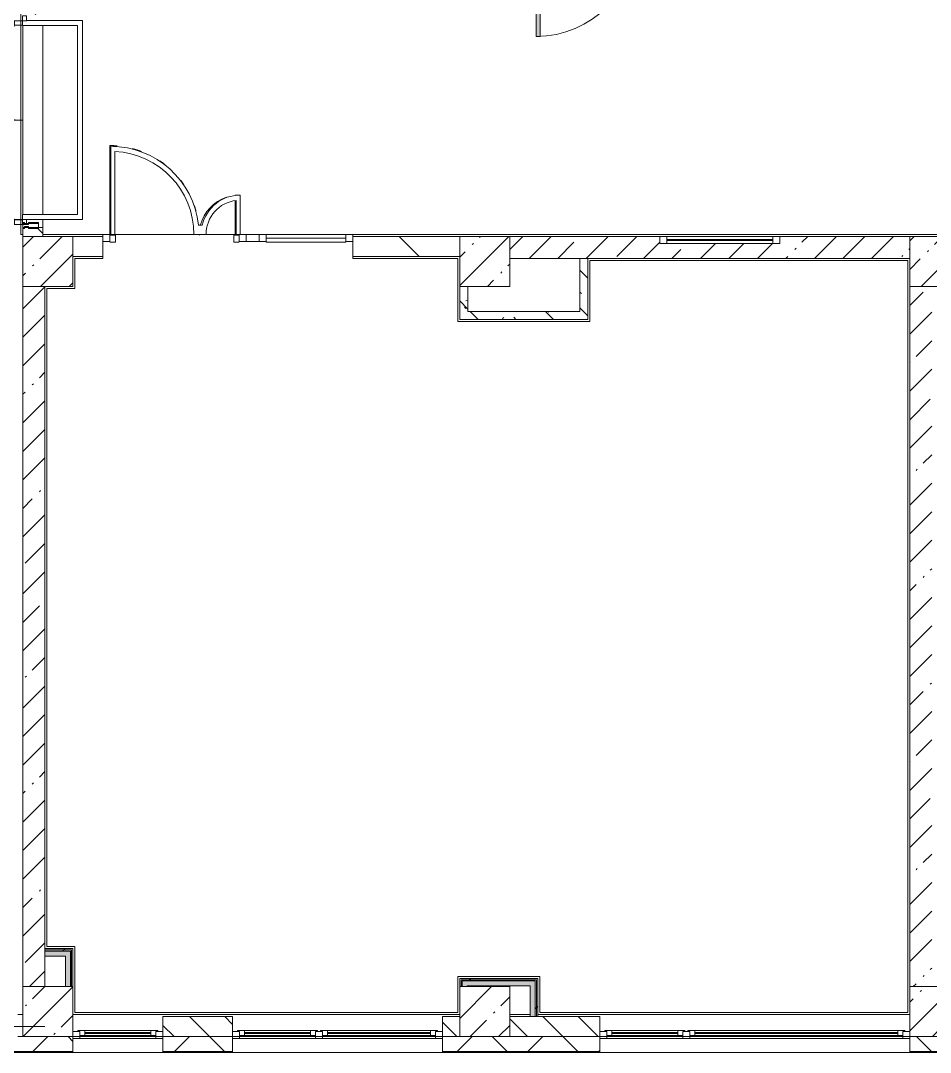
# Model space of a CAD drawing. Header units: millimetres. Extents: x 81676 to 276943, y -8553 to 29000.
# Drawn here: x 186480 to 195580, y -258 to 10057 of the extents above; entities that cross this region are included whole.
import ezdxf

# ---------------------------------------------------------------- set-up
doc = ezdxf.new("R2010")
doc.units = ezdxf.units.MM
for name, color, linetype, lineweight, true_color in [('A-DETL-GENF-4', 7, 'Continuous', 5, 0xaaaaaa), ('A-DOOR-3', 7, 'Continuous', 5, 0xe2e2e2), ('A-DOOR-4', 7, 'Continuous', 5, 0xaaaaaa), ('A-DOOR-FRAM-2', 7, 'Continuous', 5, 0xe2e2e2), ('A-DOOR-FRAM-3', 7, 'Continuous', 5, 0xaaaaaa), ('A-FLOR-3', 7, 'Continuous', 5, 0xaaaaaa), ('I-WALL-1', 7, 'Continuous', 5, 0xe7e7e7), ('I-WALL-2', 7, 'Continuous', 9, 0xe7e7e7), ('I-WALL-5', 7, 'Continuous', 5, 0x787878)]:
    doc.layers.add(name, color=color, linetype=linetype, lineweight=lineweight, true_color=true_color)
for name, color, linetype, lineweight in [('A-GLAZ-2', 7, 'Continuous', 5), ('A-GLAZ-CURT-1', 7, 'Continuous', 5), ('A-GLAZ-CWMG-2', 7, 'Continuous', 5), ('A-WALL', 7, 'Continuous', 9), ('A-WALL-6', 7, 'Continuous', 5), ('I-WALL-3', 7, 'Continuous', 5), ('S-COLS-1', 7, 'Continuous', 5), ('Оси', 7, 'Continuous', 9)]:
    doc.layers.add(name, color=color, linetype=linetype, lineweight=lineweight)
pattern_1 = [(45, (147962.96, 0), (-285.123, 285.123), []), (45, (148248.1, 0), (-285.123, 285.123), [504.031, -100.806, 16.764, -84.042])]
pattern_2 = [(135, (147962.96, 0), (-377.171, -377.171), [533.4, -88.9, 17.78, -88.9]), (135, (147962.96, 376.94), (-377.171, -377.171), []), (50, (147962.96, 0), (637.6445, -55.7866), [66.675, -733.425]), (355, (147962.96, 0), (-123.349, 668.699), [53.34, -586.74]), (100.451, (148016.1, -4.65), (514.299, 612.908), [56.665, -623.315]), (46.184, (147963, 177.8), (948.776, -147.15), [100.012, -1100.137]), (96.636, (148042, 165.5), (830.91, 865.997), [84.998, -934.973]), (351.184, (147963, 177.8), (830.918, 865.988), [80.01, -880.11]), (21, (148051.86, 133.35), (530.6506, -357.928), [66.675, -733.425]), (326, (148051.86, 133.35), (216.308, 644.6585), [53.34, -586.74]), (71.451, (148096.1, 103.5), (746.9596, 286.724), [56.665, -623.315]), (37.5, (147962.96, 0), (10.8105, 295.9426), [16.764, -562.864, 16.764, -578.866, -588.962]), (37.5, (147962.96, 0), (10.8105, 295.9426), [-1175.258, 16.764, -572.198]), (7.5, (147962.96, 0), (233.8692, 350.6318), [16.764, -322.834, 16.764, -549.529, -224.472]), (7.5, (147962.96, 0), (233.8692, 350.6318), [-905.891, 16.764, -207.708]), (327.5, (147764.71, 0), (474.5678, -20.0513), [16.764, -205.486, 16.764, -676.656, -920.115]), (327.5, (147764.71, 0), (474.5678, -20.0513), [-915.67, 16.764, -903.351]), (317.5, (147675.8, 0), (518.452, 88.9934), [16.764, -272.161, 16.764, -443.738, -653.415]), (317.5, (147675.8, 0), (518.452, 88.9934), [-749.427, 16.764, -636.651])]
pattern_3 = [(135, (147962.96, 0), (-353.5534, -353.5534), [])]
pattern_4 = [(45, (147962.96, 0), (-530.33, 530.33), []), (135, (147962.96, 0), (-530.33, -530.33), [])]

# ---------------------------------------------------------------- blocks, each defined once
blk = doc.blocks.new('BSC_Колонна _Прямоугольная - 500х500-23286270-1_6_3_птичка')
at = {"layer": 'S-COLS-1'}
h = blk.add_hatch(dxfattribs=at)
h.set_pattern_fill('FP_36', color=256, style=0, pattern_type=2)
h.set_pattern_definition([(45, (-38790, -7650), (-285.123, 285.123), []), (45, (-38504.88, -7650), (-285.123, 285.123), [504.031, -100.806, 16.764, -84.042])])
h.paths.add_polyline_path([(-250, -250), (250, -250), (250, 250), (-250, 250), (-250, -105)])
for p, q in [((250, 250), (-250, 250)), ((-250, 250), (-250, -250)), ((250, -250), (250, 250)), ((-250, -250), (250, -250))]:
    blk.add_line(p, q, dxfattribs=at)
blk = doc.blocks.new('BSC_Колонна _Прямоугольная - 500х500-V14-1_6_3_птичка')
at = {"layer": 'S-COLS-1'}
h = blk.add_hatch(dxfattribs=at)
h.set_pattern_fill('FP_37', color=256, style=0, pattern_type=2)
h.set_pattern_definition([(45, (-43160, -7650), (-285.123, 285.123), []), (45, (-42874.88, -7650), (-285.123, 285.123), [504.031, -100.806, 16.764, -84.042])])
h.paths.add_polyline_path([(250, -250), (250, 250), (-250, 250), (-250, -250)])
for p, q in [((250, 250), (-250, 250)), ((-250, 250), (-250, -250)), ((250, -250), (250, 250)), ((-250, -250), (250, -250))]:
    blk.add_line(p, q, dxfattribs=at)
blk = doc.blocks.new('BSC_Колонна _Прямоугольная - 500х500-V15-1_6_3_птичка')
at = {"layer": 'S-COLS-1'}
h = blk.add_hatch(dxfattribs=at)
h.set_pattern_fill('FP_38', color=256, style=0, pattern_type=2)
h.set_pattern_definition([(45, (-47660, -7650), (-285.123, 285.123), []), (45, (-47374.88, -7650), (-285.123, 285.123), [504.031, -100.806, 16.764, -84.042])])
h.paths.add_polyline_path([(-250, -250), (250, -250), (250, 250), (-250, 250), (-250, -105)])
for p, q in [((250, 250), (-250, 250)), ((-250, 250), (-250, -250)), ((250, -250), (250, 250)), ((-250, -250), (250, -250))]:
    blk.add_line(p, q, dxfattribs=at)
blk = doc.blocks.new('BSC_Колонна _Прямоугольная - 500х500-V20-1_6_3_птичка')
at = {"layer": 'S-COLS-1'}
h = blk.add_hatch(dxfattribs=at)
h.set_pattern_fill('FP_43', color=256, style=0, pattern_type=2)
h.set_pattern_definition([(45, (-38790, -150), (-285.123, 285.123), []), (45, (-38504.88, -150), (-285.123, 285.123), [504.031, -100.806, 16.764, -84.042])])
h.paths.add_polyline_path([(124, -250), (250, -250), (250, 250), (-250, 250), (-250, -250), (-30, -250)])
for p, q in [((250, 250), (-250, 250)), ((-250, 250), (-250, -250)), ((250, -250), (250, 250)), ((-250, -250), (250, -250))]:
    blk.add_line(p, q, dxfattribs=at)
blk = doc.blocks.new('BSC_Колонна _Прямоугольная - 500х500-V21-1_6_3_птичка')
at = {"layer": 'S-COLS-1'}
h = blk.add_hatch(dxfattribs=at)
h.set_pattern_fill('FP_44', color=256, style=0, pattern_type=2)
h.set_pattern_definition([(45, (-43160, -150), (-285.123, 285.123), []), (45, (-42874.88, -150), (-285.123, 285.123), [504.031, -100.806, 16.764, -84.042])])
h.paths.add_polyline_path([(250, -250), (250, 250), (-250, 250), (-250, -250)])
for p, q in [((250, 250), (-250, 250)), ((-250, 250), (-250, -250)), ((250, -250), (250, 250)), ((-250, -250), (250, -250))]:
    blk.add_line(p, q, dxfattribs=at)
blk = doc.blocks.new('BSC_Колонна _Прямоугольная - 500х500-V22-1_6_3_птичка')
at = {"layer": 'S-COLS-1'}
h = blk.add_hatch(dxfattribs=at)
h.set_pattern_fill('FP_45', color=256, style=0, pattern_type=2)
h.set_pattern_definition([(45, (-47660, -150), (-285.123, 285.123), []), (45, (-47374.88, -150), (-285.123, 285.123), [504.031, -100.806, 16.764, -84.042])])
h.paths.add_polyline_path([(250, -250), (250, 250), (-250, 250), (-250, -250)])
for p, q in [((250, 250), (-250, 250)), ((-250, 250), (-250, -250)), ((250, -250), (250, 250)), ((-250, -250), (250, -250))]:
    blk.add_line(p, q, dxfattribs=at)
blk = doc.blocks.new('120_Окно_СКБ_1Ст - 120_Окно_СКБ_1Ст 900х2500_h_-20664874-1_6_3_птичка')
at = {"layer": 'A-GLAZ-2'}
for p, q in [((-450, -127), (-450, -57)), ((-450, -57), (-380, -57)), ((450, -57), (-450, -57)), ((-380, -57), (-380, -127)), ((380, -87), (-380, -87)), ((-380, -87), (-380, -127)), ((-330, -137), (-330, -87)), ((330, -137), (330, -87)), ((380, -127), (380, -57)), ((380, -57), (450, -57)), ((380, -127), (380, -87)), ((450, -57), (450, -127)), ((-380, -127), (-450, -127)), ((-450, -127), (-400, -127)), ((-380, -127), (-400, -127)), ((-400, -127), (-400, -137)), ((-400, -137), (400, -137)), ((400, -137), (-400, -137)), ((-330, -107), (330, -107)), ((330, -117), (-330, -117)), ((450, -127), (380, -127)), ((400, -127), (380, -127)), ((400, -127), (450, -127)), ((400, -137), (400, -127))]:
    blk.add_line(p, q, dxfattribs=at)
blk = doc.blocks.new('120_Окно_СКБ_2Ст - 120_Окно_СКБ_2Ст 3100х2500 _мал_створка слева_-V55-1_6_3_птичка')
at = {"layer": 'A-GLAZ-2'}
for p, q in [((-1550, -127), (-1550, -57)), ((-1550, -57), (-1480, -57)), ((1550, -57), (-1550, -57)), ((-1480, -57), (-1480, -127)), ((650, -87), (-1480, -87)), ((-1480, -87), (-1480, -127)), ((-1430, -137), (-1430, -87)), ((600, -137), (600, -87)), ((650, -127), (650, -57)), ((650, -57), (720, -57)), ((650, -127), (650, -87)), ((720, -57), (720, -127)), ((1480, -87), (720, -87)), ((720, -87), (720, -127)), ((770, -137), (770, -87)), ((1430, -137), (1430, -87)), ((1480, -127), (1480, -57)), ((1480, -57), (1550, -57)), ((1480, -127), (1480, -87)), ((1550, -57), (1550, -127)), ((-1480, -127), (-1550, -127)), ((-1550, -127), (-1500, -127)), ((-1480, -127), (-1500, -127)), ((-1500, -127), (-1500, -137)), ((-1500, -137), (670, -137)), ((670, -137), (-1500, -137)), ((-1430, -107), (600, -107)), ((600, -117), (-1430, -117)), ((720, -127), (650, -127)), ((670, -127), (650, -127)), ((670, -127), (700, -127)), ((670, -137), (670, -127)), ((720, -127), (700, -127)), ((700, -127), (700, -137)), ((700, -137), (1500, -137)), ((1500, -137), (700, -137)), ((770, -107), (1430, -107)), ((1430, -117), (770, -117)), ((1550, -127), (1480, -127)), ((1500, -127), (1480, -127)), ((1500, -127), (1550, -127)), ((1500, -137), (1500, -127))]:
    blk.add_line(p, q, dxfattribs=at)
blk = doc.blocks.new('120_Окно_СКБ_2Ст - 120_Окно_СКБ_2Ст 2100х2500 _мал створка справа_-V37-1_6_3_птичка')
at = {"layer": 'A-GLAZ-2'}
for p, q in [((-1050, -127), (-1050, -57)), ((-1050, -57), (-980, -57)), ((1050, -57), (-1050, -57)), ((-980, -57), (-980, -127)), ((150, -87), (-980, -87)), ((-980, -87), (-980, -127)), ((-930, -137), (-930, -87)), ((100, -137), (100, -87)), ((150, -127), (150, -57)), ((150, -57), (220, -57)), ((150, -127), (150, -87)), ((220, -57), (220, -127)), ((980, -87), (220, -87)), ((220, -87), (220, -127)), ((270, -137), (270, -87)), ((930, -137), (930, -87)), ((980, -127), (980, -57)), ((980, -57), (1050, -57)), ((980, -127), (980, -87)), ((1050, -57), (1050, -127)), ((-980, -127), (-1050, -127)), ((-1050, -127), (-1000, -127)), ((-980, -127), (-1000, -127)), ((-1000, -127), (-1000, -137)), ((-1000, -137), (170, -137)), ((170, -137), (-1000, -137)), ((-930, -107), (100, -107)), ((100, -117), (-930, -117)), ((220, -127), (150, -127)), ((170, -127), (150, -127)), ((170, -127), (200, -127)), ((170, -137), (170, -127)), ((220, -127), (200, -127)), ((200, -127), (200, -137)), ((200, -137), (1000, -137)), ((1000, -137), (200, -137)), ((270, -107), (930, -107)), ((930, -117), (270, -117)), ((1050, -127), (980, -127)), ((1000, -127), (980, -127)), ((1000, -127), (1050, -127)), ((1000, -137), (1000, -127))]:
    blk.add_line(p, q, dxfattribs=at)
blk = doc.blocks.new('110_Дверь_СКБ_1Ст_Внутренняя1 - Д-11 1100x2100h_кладовые _все__ коридор _между помещениями блока столовой__ моечные _все_-32089417-1_6_3_птичка')
at = {"layer": 'A-DOOR-3'}
h = blk.add_hatch(color=256, dxfattribs=at)
h.paths.add_polyline_path([(522.5, 110), (512.5, 110), (512.5, 70), (502.5, 70), (502.5, 30), (537.5, 30), (537.5, 110)])
h.paths.add_polyline_path([(-497.5, 110), (-512.5, 110), (-512.5, 30), (-477.5, 30), (-477.5, 70), (-487.5, 70), (-487.5, 110)])
at = {"layer": 'A-DOOR-4'}
h = blk.add_hatch(dxfattribs=at)
h.set_pattern_fill('FP_101', color=256, style=0, pattern_type=2)
h.set_pattern_definition([(135, (1751.41, 174.685), (-14.14214, -14.14214), []), (225, (1751.41, 174.685), (14.14214, -14.14214), [])])
h.paths.add_polyline_path([(537.5, 110), (537.5, -110), (562.5, -110), (562.5, 110)])
at = {"layer": 'A-DOOR-FRAM-2'}
for points in [[(512.5, 1110), (472.5, 1110), (472.5, 110), (512.5, 110), (512.5, 1030.8)], [(-537.5, 118), (-567.5, 118), (-562.5, 110), (-497.5, 115.3), (-497.5, 118), (-517.5, 118)], [(562.5, 118), (522.5, 118), (522.5, 110), (592.5, 110), (587.5, 118)], [(-512.5, 30), (-512.5, -110), (-497.5, -110), (-497.5, 30)], [(522.5, 30), (522.5, -110), (537.5, -110), (537.5, 30)], [(-567.5, -110), (-562.5, -118), (-497.5, -118), (-497.5, -110), (-562.5, -110)], [(537.5, -110), (522.5, -115.3), (522.5, -118), (592.5, -118), (587.5, -110), (562.5, -110)]]:
    blk.add_hatch(color=256, dxfattribs=at).paths.add_polyline_path(points)
at = {"layer": 'A-DOOR-FRAM-3'}
h = blk.add_hatch(dxfattribs=at)
h.set_pattern_fill('FP_102', color=256, style=0, pattern_type=2)
h.set_pattern_definition([(45, (-371.384, 174.685), (-14.1421, 14.1421), []), (135, (-371.384, 174.685), (-14.1421, -14.1421), [])])
h.paths.add_polyline_path([(-512.5, 110), (-537.5, 110), (-537.5, -110), (-512.5, -110), (-512.5, 16)])
at = {"layer": 'A-DOOR-4'}
for p, q in [((512.5, 1110), (472.5, 1110)), ((472.5, 1110), (472.5, 110)), ((512.5, 110), (512.5, 1110)), ((472.5, 110), (512.5, 110))]:
    blk.add_line(p, q, dxfattribs=at)
blk.add_arc((512.5, 110), 1000, 90, 180, dxfattribs=at)
at = {"layer": 'A-DOOR-FRAM-3'}
for p, q in [((-497.5, 118), (-567.5, 118)), ((-567.5, 118), (-567.5, 110)), ((-567.5, 110), (-497.5, 110)), ((-512.5, 110), (-537.5, 110)), ((-537.5, 110), (-537.5, -110)), ((-487.5, 110), (-512.5, 110)), ((-512.5, 110), (-512.5, 30)), ((-512.5, -110), (-512.5, 110)), ((-497.5, 110), (-512.5, 110)), ((-512.5, 110), (-512.5, 109)), ((-512.5, 109), (-497.5, 109)), ((-497.5, 110), (-497.5, 118)), ((-497.5, 109), (-497.5, 110)), ((-487.5, 70), (-487.5, 110)), ((512.5, 110), (512.5, 70)), ((537.5, 110), (512.5, 110)), ((592.5, 118), (522.5, 118)), ((522.5, 118), (522.5, 110)), ((537.5, 110), (522.5, 110)), ((522.5, 110), (522.5, 109)), ((522.5, 110), (592.5, 110)), ((522.5, 109), (537.5, 109)), ((537.5, 30), (537.5, 110)), ((562.5, 110), (537.5, 110)), ((537.5, 110), (537.5, -110)), ((537.5, 109), (537.5, 110)), ((562.5, -110), (562.5, 110)), ((592.5, 110), (592.5, 118)), ((-512.5, 30), (-477.5, 30)), ((-497.5, 30), (-512.5, 30)), ((-512.5, 30), (-512.5, -110)), ((-497.5, -110), (-497.5, 30)), ((-477.5, 70), (-487.5, 70)), ((-477.5, 30), (-477.5, 70)), ((512.5, 70), (502.5, 70)), ((502.5, 70), (502.5, 30)), ((502.5, 30), (537.5, 30)), ((537.5, 30), (522.5, 30)), ((522.5, 30), (522.5, -110)), ((537.5, -110), (537.5, 30)), ((-497.5, -110), (-567.5, -110)), ((-567.5, -110), (-567.5, -118)), ((-567.5, -118), (-497.5, -118)), ((-537.5, -110), (-512.5, -110)), ((-512.5, -110), (-497.5, -110)), ((-497.5, -118), (-497.5, -110)), ((522.5, -110), (537.5, -110)), ((592.5, -110), (522.5, -110)), ((522.5, -110), (522.5, -118)), ((522.5, -118), (592.5, -118)), ((537.5, -110), (562.5, -110)), ((592.5, -118), (592.5, -110))]:
    blk.add_line(p, q, dxfattribs=at)
blk = doc.blocks.new('Прямоугольный импост - Импост структурный с накладкой - 160мм Темный-31239214-1_6_3_птичка')
at = {"layer": 'A-GLAZ-CWMG-2'}
for p, q in [((-50, 0), (-50, 17)), ((-50, 17), (0, 17)), ((-40, 0), (-50, 0)), ((-40, -40), (-40, 0)), ((0, 0), (-10, 0)), ((-10, 0), (-10, -40)), ((0, 17), (0, 0)), ((-50, -140), (-50, -40)), ((-50, -40), (-40, -40)), ((-10, -40), (0, -40)), ((0, -40), (0, -140)), ((0, -140), (-50, -140))]:
    blk.add_line(p, q, dxfattribs=at)
blk = doc.blocks.new('Дверь_Витражная_остекление_ - ДВН_ДАО_Главный вход_1800 в свету 5-32258809-1_6_3_птичка')
at = {"layer": 'A-DETL-GENF-4'}
for p, q in [((-993, -1013), (-993, -21)), ((-993, -21), (-993, -1013)), ((-993, -100), (-948, -100)), ((-983, -933), (-983, -100)), ((-948, -1013), (-948, -21)), ((-948, -1013), (-948, -21)), ((-939, -933), (-939, -100)), ((989, -933), (989, -100)), ((998, -1013), (998, -20)), ((998, -20), (998, -1013)), ((1043, -100), (998, -100)), ((1033, -933), (1033, -100)), ((1043, -1013), (1043, -20)), ((1043, -1013), (1043, -20)), ((-993, -933), (-948, -933)), ((-993, -1013), (-948, -1013)), ((-993, -1013), (-948, -1013)), ((1043, -933), (998, -933)), ((1043, -1013), (998, -1013)), ((998, -1013), (1043, -1013))]:
    blk.add_line(p, q, dxfattribs=at)
at = {"layer": 'A-DOOR-4'}
for p, q in [((-1043, 20), (-993, 20)), ((-1043, -20), (-1043, 20)), ((-993, 20), (-993, -20)), ((993, 20), (1043, 20)), ((993, -20), (993, 20)), ((1043, 20), (1043, -20)), ((-993, -20), (-1043, -20)), ((-993, -1013), (-993, -21)), ((1043, -20), (993, -20)), ((993, -1013), (993, -21))]:
    blk.add_line(p, q, dxfattribs=at)
for centre, start, end in [((-993, -20), 270, 0), ((993, -20), 180, 270)]:
    blk.add_arc(centre, 993, start, end, dxfattribs=at)
blk = doc.blocks.new('Прямоугольный импост - Импост структурный с накладкой - 160мм Темный-V93-1_6_3_птичка')
at = {"layer": 'A-GLAZ-CWMG-2'}
for p, q in [((-25, 0), (-25, 17)), ((-25, 17), (25, 17)), ((-15, 0), (-25, 0)), ((-15, -40), (-15, 0)), ((25, 0), (15, 0)), ((15, 0), (15, -40)), ((25, 17), (25, 0)), ((-25, -140), (-25, -40)), ((-25, -40), (-15, -40)), ((15, -40), (25, -40)), ((25, -40), (25, -140)), ((25, -140), (-25, -140))]:
    blk.add_line(p, q, dxfattribs=at)
blk = doc.blocks.new('Прямоугольный импост - 50 x 70 мм-31700031-1_6_3_птичка')
at = {"layer": 'A-GLAZ-CWMG-2'}
for p, q in [((-70, 35), (0, 35)), ((-70, -35), (-70, 35)), ((0, 35), (0, -35)), ((0, -35), (-70, -35))]:
    blk.add_line(p, q, dxfattribs=at)
blk = doc.blocks.new('Дверь_Витражная_остекление_ - ДВН_ДАО_Главный вход_1200 в свету-V166-1_6_3_птичка')
at = {"layer": 'A-DETL-GENF-4'}
for p, q in [((-607, 925), (-647, 925)), ((-647, 925), (-647, 35)), ((-607, 915), (-607, 925)), ((647, 430), (607, 430)), ((607, 376), (607, 30)), ((-647, 30), (-607, 30)), ((-592, 30), (-647, 30)), ((-607, 30), (-607, 37)), ((-592, -40), (-592, 30)), ((592, -40), (592, 30)), ((592, 30), (647, 30)), ((607, 30), (647, 30)), ((-647, -40), (-592, -40)), ((647, -40), (592, -40))]:
    blk.add_line(p, q, dxfattribs=at)
at = {"layer": 'A-DOOR-4'}
blk.add_line((-647, 925), (-647, 35), dxfattribs=at)
for centre, radius, start, end in [((-647, 30), 895, 85.2542, 90), ((-647, 30), 895, 69.312, 75.32), ((-647, 30), 895, 52.105, 56.1089), ((-647, 30), 895, 34.1403, 37.5286), ((647, 30), 400, 90, 91.0627), ((-647, 30), 895, 15.7125, 19.6061), ((647, 30), 400, 108.6077, 165.3261), ((-647, 30), 895, 360, 0.4556), ((647, 30), 400, 178.9711, 180)]:
    blk.add_arc(centre, radius, start, end, dxfattribs=at)
blk = doc.blocks.new('Системная панель - Стемалит - 40мм-31720939-1_6_3_птичка')
at = {"layer": 'A-GLAZ-CURT-1'}
for p, q in [((65, 35), (-65, 35)), ((-65, 35), (-65, -35)), ((65, -35), (65, 35)), ((-65, -35), (65, -35))]:
    blk.add_line(p, q, dxfattribs=at)
blk = doc.blocks.new('Прямоугольный импост - 50 x 70 мм-31687886-1_6_3_птичка')
at = {"layer": 'A-GLAZ-CWMG-2'}
for p, q in [((-35, 35), (35, 35)), ((-35, -35), (-35, 35)), ((35, 35), (35, -35)), ((35, -35), (-35, -35))]:
    blk.add_line(p, q, dxfattribs=at)
blk = doc.blocks.new('Прямоугольный импост - 50 x 70 мм-V164-1_6_3_птичка')
at = {"layer": 'A-GLAZ-CWMG-2'}
for p, q in [((0, 35), (-70, 35)), ((-70, 35), (-70, -35)), ((0, -35), (0, 35)), ((-70, -35), (0, -35))]:
    blk.add_line(p, q, dxfattribs=at)
blk = doc.blocks.new('Системная панель - Стекло - 40мм-V167-1_6_3_птичка')
at = {"layer": 'A-GLAZ-CURT-1'}
for p, q in [((397.5, 0), (-397.5, 0)), ((-397.5, 0), (-397.5, -40)), ((397.5, -40), (397.5, 0)), ((-397.5, -40), (397.5, -40))]:
    blk.add_line(p, q, dxfattribs=at)
blk = doc.blocks.new('Прямоугольный импост - 50 x 70 мм-31702100-1_6_3_птичка')
at = {"layer": 'A-GLAZ-CWMG-2'}
for p, q in [((-35, 35), (35, 35)), ((-35, -35), (-35, 35)), ((35, 35), (35, -35)), ((35, -35), (-35, -35))]:
    blk.add_line(p, q, dxfattribs=at)
blk = doc.blocks.new('Прямоугольный импост - 50 x 70 мм-31720914-1_6_3_птичка')
at = {"layer": 'A-GLAZ-CWMG-2'}
blk.add_line((24940, 7918), (24145, 7918), dxfattribs=at)
blk = doc.blocks.new('120_Окно_СКБ_1Ст - 120_Окно_СКБ_1Ст 400х1200 EI30-24228621-1_6_3_птичка')
at = {"layer": 'A-GLAZ-2'}
for p, q in [((-600, 40), (-600, 110)), ((-600, 110), (-530, 110)), ((600, 110), (-600, 110)), ((-530, 110), (-530, 40)), ((530, 40), (530, 110)), ((530, 110), (600, 110)), ((600, 110), (600, 40)), ((-530, 40), (-600, 40)), ((-600, 40), (600, 40)), ((530, 80), (-530, 80)), ((530, 70), (-530, 70)), ((600, 40), (530, 40))]:
    blk.add_line(p, q, dxfattribs=at)

msp = doc.modelspace()

# ---------------------------------------------------------------- hatches: boundary and pattern name
at = {"layer": 'A-WALL-6'}
h = msp.add_hatch(dxfattribs=at)
h.set_pattern_fill('FP_65', color=256, style=0, pattern_type=2)
h.set_pattern_definition([(135, (147962.96, 0), (-176.7767, -176.7767), [])])
h.paths.add_polyline_path([(188600.5, -100), (188600.5, 100), (187903, 100), (187903, -100)])
h.paths.add_polyline_path([(192273, -100), (192273, 100), (191373, 100), (191373, -100), (191524.5, -100)])
h.paths.add_polyline_path([(190873, -100), (190873, 100), (190700.5, 100), (190700.5, -100)])
h = msp.add_hatch(dxfattribs=at)
h.set_pattern_fill('FP_54', color=256, style=0, pattern_type=2)
h.set_pattern_definition([(45, (147962.96, 0), (-353.5534, 353.5534), []), (135, (147962.96, 0), (-353.5534, -353.5534), [])])
h.paths.add_polyline_path([(223656.8, -250), (223663, -250), (223663, -100), (221943, -100), (221943, -250), (223655, -250)])
h.paths.add_polyline_path([(215690.9, -250), (218623, -250), (218623, -100), (215023, -100), (215023, -250)])
h.paths.add_polyline_path([(220199, -250), (220243, -250), (220243, -100), (219523, -101.8), (219523, -250), (220043, -250)])
h.paths.add_polyline_path([(209573, -250), (209573, -100), (208873, -100), (208873, -250), (209184.6, -250)])
h.paths.add_polyline_path([(211673, -250), (212223, -250), (212223, -100), (211673, -100), (211673, -121.3)])
h.paths.add_polyline_path([(207973, -250), (207973, -100), (207223, -100), (207223, -250)])
h.paths.add_polyline_path([(205123, -250), (205123, -100), (204373, -100), (204373, -250), (204537.2, -250)])
h.paths.add_polyline_path([(213123, -250), (214123, -250), (214123, -100), (213123, -100), (213123, -118)])
h.paths.add_polyline_path([(199834.5, -250), (201273, -250), (201273, -100), (199834.5, -100), (199834.5, -150.7)])
h.paths.add_polyline_path([(197734.5, -250), (197734.5, -100), (197023, -100), (197023, -250), (197101.4, -250)])
h.paths.add_polyline_path([(196123, -250), (196123, -100), (195373, -100), (195373, -250)])
h.paths.add_polyline_path([(192273, -250), (192273, -100), (190700.5, -100), (190700.5, -250), (191524.5, -250)])
h.paths.add_polyline_path([(188600.5, -250), (188600.5, -100), (187903, -100), (187903, -250)])
h.paths.add_polyline_path([(187003, -250), (187003, -100), (185953, -100), (185953, -250), (186877.1, -250)])
h.paths.add_polyline_path([(185053, -250), (185053, -100), (183933, -100), (183933, -250), (185018.2, -250)])
h.paths.add_polyline_path([(181833, -250), (181833, -100), (180973, -100), (180973, -250)])
h.paths.add_polyline_path([(178173, -250), (178173, -100), (177172.7, -100), (177172.7, -250), (177582.4, -250)])
h.paths.add_polyline_path([(176272.7, -250), (176272.7, -100), (175273, -100), (175273, -250)])
h.paths.add_polyline_path([(169573, -250), (170598, -250), (170598, -100), (169573, -100), (169573, -226)])
h.paths.add_polyline_path([(163573, -250), (163573, -100), (162823, -100), (162823, -250)])
h.paths.add_polyline_path([(174373, -250), (174373, -100), (173398, -100), (173398, -250), (173864.5, -250)])
h.paths.add_polyline_path([(164473, -250), (165223, -250), (165223, -100), (164473, -100), (164473, -238.7)])
h.paths.add_polyline_path([(167323, -250), (168673, -250), (168673, -100), (167323, -100), (167323, -231.6)])
h.paths.add_polyline_path([(148768.6, -250), (151693, -250), (151693, -100), (147703, -100), (147703, -250), (148073, -250)])
h.paths.add_polyline_path([(155623, -250), (156222.7, -250), (156222.7, -100), (154793, -100), (154793, -250), (155275, -250)])
h.paths.add_polyline_path([(159973, -250), (160723, -248), (160723, -100), (159973, -100), (159973, -249.9)])
h.paths.add_polyline_path([(157873, -250), (157873, -100), (157122.7, -100), (157122.7, -250), (157133.9, -250)])
at = {"layer": 'I-WALL-1'}
for points in [[(190898, 406), (191628, 406), (191628, 456), (190898, 456)], [(190948, 400), (190948, 406), (190898, 406), (190898, 400)], [(191628, 100), (191628, 406), (191578, 406), (191578, 100)]]:
    msp.add_hatch(color=256, dxfattribs=at).paths.add_polyline_path(points)
at = {"layer": 'I-WALL-2'}
for points in [[(186774.7, 705), (186978, 705), (186978, 755), (186723, 755), (186723, 705)], [(186928, 400), (186978, 400), (186978, 705), (186928, 705), (186928, 501)]]:
    msp.add_hatch(color=256, dxfattribs=at).paths.add_polyline_path(points)
at = {"layer": 'I-WALL-3'}
h = msp.add_hatch(dxfattribs=at)
h.set_pattern_fill('FP_64', color=256, style=0, pattern_type=2)
h.set_pattern_definition(pattern_3)
h.paths.add_polyline_path([(186703, 7900), (186703, 7990), (186503, 7990), (186503, 7900)])
h.paths.add_polyline_path([(186703, 10120), (186703, 10230), (186503, 10230), (186503, 10120)])
h = msp.add_hatch(dxfattribs=at)
h.set_pattern_fill('FP_64', color=256, style=0, pattern_type=2)
h.set_pattern_definition(pattern_3)
h.paths.add_polyline_path([(187023, 7700), (187303, 7700), (187303, 7900), (187003, 7900), (187003, 7700)])
h.paths.add_polyline_path([(190853, 7700), (190873, 7700), (190873, 7900), (189803, 7900), (189803, 7700)])
h = msp.add_hatch(dxfattribs=at)
h.set_pattern_fill('FP_34', color=256, style=0, pattern_type=2)
h.set_pattern_definition(pattern_1)
h.paths.add_polyline_path([(193383.5, 7680), (195373, 7680), (195373, 7900), (194073, 7900), (194073, 7830), (192873, 7830), (192873, 7900), (191373, 7900), (191373, 7680), (192173, 7680)])
h = msp.add_hatch(dxfattribs=at)
h.set_pattern_fill('FP_34', color=256, style=0, pattern_type=2)
h.set_pattern_definition(pattern_1)
h.paths.add_polyline_path([(186626.4, 400), (186723, 400), (186723, 7400), (186503, 7400), (186503, 400), (186618.1, 400)])
h = msp.add_hatch(dxfattribs=at)
h.set_pattern_fill('FP_34', color=256, style=0, pattern_type=2)
h.set_pattern_definition(pattern_1)
h.paths.add_polyline_path([(195373, 400), (195593, 400), (195593, 7400), (195373, 7400), (195373, 645.8)])
h = msp.add_hatch(dxfattribs=at)
h.set_pattern_fill('FP_170', color=256, style=0, pattern_type=2)
h.set_pattern_definition(pattern_4)
h.paths.add_polyline_path([(187003, 767.5), (187003, 780), (186723, 780), (186723, 767.5), (186990.5, 767.5)])
h = msp.add_hatch(dxfattribs=at)
h.set_pattern_fill('FP_170', color=256, style=0, pattern_type=2)
h.set_pattern_definition(pattern_4)
h.paths.add_polyline_path([(186990.5, 755), (186990.5, 767.5), (186723, 767.5), (186723, 755), (186978, 755)])
h = msp.add_hatch(dxfattribs=at)
h.set_pattern_fill('FP_170', color=256, style=0, pattern_type=2)
h.set_pattern_definition(pattern_4)
h.paths.add_polyline_path([(190873, 468.5), (191653, 468.7), (191653, 481), (190873, 481)])
h = msp.add_hatch(dxfattribs=at)
h.set_pattern_fill('FP_170', color=256, style=0, pattern_type=2)
h.set_pattern_definition(pattern_4)
h.paths.add_polyline_path([(190885.5, 456), (191640.5, 456), (191640.5, 468.5), (190885.5, 468.5)])
h = msp.add_hatch(dxfattribs=at)
h.set_pattern_fill('FP_170', color=256, style=0, pattern_type=2)
h.set_pattern_definition(pattern_4)
h.paths.add_polyline_path([(191640.5, 100), (191638.4, 456), (191628, 456), (191628, 100)])
h = msp.add_hatch(dxfattribs=at)
h.set_pattern_fill('FP_170', color=256, style=0, pattern_type=2)
h.set_pattern_definition(pattern_4)
h.paths.add_polyline_path([(191653, 100), (191653, 468.5), (191640.5, 468.5), (191640.5, 100)])
at = {"layer": 'I-WALL-5'}
h = msp.add_hatch(dxfattribs=at)
h.set_pattern_fill('FP_63', color=256, style=0, pattern_type=2)
h.set_pattern_definition(pattern_2)
h.paths.add_polyline_path([(192153, 7150), (192153, 7680), (192073, 7680), (192073, 7150)])
h = msp.add_hatch(dxfattribs=at)
h.set_pattern_fill('FP_63', color=256, style=0, pattern_type=2)
h.set_pattern_definition(pattern_2)
h.paths.add_polyline_path([(190873, 7070), (190953, 7070), (190953, 7400), (190873, 7400), (190873, 7150)])
h = msp.add_hatch(dxfattribs=at)
h.set_pattern_fill('FP_63', color=256, style=0, pattern_type=2)
h.set_pattern_definition(pattern_2)
h.paths.add_polyline_path([(192153, 7070), (192153, 7150), (190953, 7150), (190953, 7070), (191673, 7070)])

# ---------------------------------------------------------------- linework, layer by layer
at = {"layer": 'A-FLOR-3'}
for p, q in [((186483, 7920), (186483, 10680)), ((186499.2, 10057.4), (186499.2, 10007.4)), ((186499.2, 10007.4), (187049.2, 10007.4)), ((187099.2, 10057.4), (186540, 10057.4)), ((187049.2, 10007.4), (187049.2, 8120)), ((187099.2, 8070), (187099.2, 10057.4)), ((187383, 8800), (187383, 7920)), ((187423, 7920), (187423, 8749)), ((188638, 8260.7), (188638, 7920)), ((188678, 7920), (188678, 8313)), ((187049.2, 8120), (186499.2, 8120)), ((186499.2, 8120), (186499.2, 8070)), ((186540, 8070), (187099.2, 8070)), ((188296.1, 8012.8), (188258.1, 8012.8)), ((186483, 7920), (186503, 7920)), ((186703, 7920), (213879.2, 7920)), ((187303, 7680), (187023, 7680)), ((187023, 7680), (187023, 7380)), ((187303, 7700), (187303, 7680)), ((189803, 7680), (189803, 7700)), ((190853, 7680), (189803, 7680)), ((190853, 7050), (190853, 7680)), ((195353, 7660), (192173, 7660)), ((192173, 7660), (192173, 7050)), ((195353, 140), (195353, 7660)), ((187023, 7380), (186743, 7380)), ((186743, 7380), (186743, 800)), ((192173, 7050), (190853, 7050)), ((186743, 800), (187023, 800)), ((187023, 800), (187023, 140)), ((190853, 140), (190853, 501)), ((190853, 501), (191673, 501)), ((191673, 501), (191673, 140)), ((186453, 120), (186503, 120)), ((187023, 140), (190853, 140)), ((191673, 140), (195353, 140))]:
    msp.add_line(p, q, dxfattribs=at)
for centre, radius, start, end in [((187383, 7920), 880, 6.05535, 90), ((187383, 7920), 830, 360, 87.23769), ((188678, 7920), 393, 90, 166.33705), ((188678, 7920), 343, 96.69696, 180)]:
    msp.add_arc(centre, radius, start, end, dxfattribs=at)
at = {"layer": 'A-WALL'}
for p, q in [((192153, 7680), (192073, 7680)), ((186723, 780), (186723, 705)), ((186723, 767.5), (186990.5, 767.5)), ((186723, 755), (186978, 755)), ((186978, 755), (186978, 400)), ((186990.5, 767.5), (186990.5, 400)), ((190873, 468.5), (190873, 406)), ((191640.5, 468.5), (190885.5, 468.5)), ((190885.5, 400), (190885.5, 468.5)), ((191628, 456), (190898, 456)), ((190898, 400), (190898, 456)), ((191628, 100), (191628, 456)), ((191640.5, 100), (191640.5, 468.5)), ((188600.5, -100), (187903, -100)), ((190873, -100), (190700.5, -100)), ((192273, -100), (191373, -100)), ((185953, -250), (187003, -250)), ((185953, -253), (187003, -253)), ((187903, -250), (188600.5, -250)), ((187903, -253), (188600.5, -253)), ((190700.5, -250), (192273, -250)), ((190700.5, -253), (192273, -253)), ((195373, -250), (196123, -250)), ((195373, -253), (196123, -253))]:
    msp.add_line(p, q, dxfattribs=at)
at = {"layer": 'A-WALL-6'}
for p, q in [((188600.5, 100), (187903, 100)), ((187903, 100), (187903, -258)), ((188600.5, -258), (188600.5, 100)), ((190873, 100), (190700.5, 100)), ((190700.5, 100), (190700.5, -258)), ((192273, 100), (191373, 100)), ((192273, -258), (192273, 100)), ((186503, -100), (186453, -100)), ((187003, -258), (187003, -100)), ((187003, -100), (187903, -100)), ((188600.5, -100), (190700.5, -100)), ((192273, -100), (195373, -100)), ((195373, -100), (195373, -258)), ((197734.5, -258), (185953, -258))]:
    msp.add_line(p, q, dxfattribs=at)
at = {"layer": 'I-WALL-3'}
for p, q in [((186503, 8120), (186503, 10007.4)), ((186703, 10007.4), (186703, 8120)), ((186703, 7900), (186703, 8070)), ((186703, 7990), (186503, 7990)), ((186503, 7990), (186503, 7900)), ((187303, 7900), (187003, 7900)), ((187303, 7700), (187303, 7900)), ((190873, 7900), (189803, 7900)), ((189803, 7900), (189803, 7700)), ((192873, 7900), (191373, 7900)), ((195373, 7900), (194073, 7900)), ((187003, 7700), (187303, 7700)), ((189803, 7700), (190873, 7700)), ((191373, 7680), (192073, 7680)), ((192073, 7680), (192073, 7150)), ((192153, 7070), (192153, 7680)), ((192153, 7680), (195373, 7680)), ((186503, 7400), (186503, 400)), ((186723, 780), (186723, 7400)), ((190873, 7400), (190873, 7070)), ((190953, 7150), (190953, 7400)), ((195373, 7400), (195373, 400)), ((192073, 7150), (190953, 7150)), ((190873, 7070), (192153, 7070)), ((187003, 780), (186723, 780)), ((187003, 400), (187003, 780)), ((186723, 400), (186723, 705)), ((186723, 705), (186928, 705)), ((186928, 705), (186928, 400)), ((191653, 481), (190873, 481)), ((190873, 481), (190873, 400)), ((191653, 100), (191653, 481)), ((190948, 406), (191578, 406)), ((190948, 400), (190948, 406)), ((191578, 406), (191578, 100)), ((187003, 120), (190873, 120)), ((191373, 120), (191578, 120)), ((191652.1, 120), (195373, 120))]:
    msp.add_line(p, q, dxfattribs=at)
at = {"layer": 'Оси'}
msp.add_line((174223, 0), (186723, 0), dxfattribs=at)

# ---------------------------------------------------------------- block references
at = {"layer": 'A-DOOR-4'}
for name, p, rotation in [('110_Дверь_СКБ_1Ст_Внутренняя1 - Д-11 1100x2100h_кладовые _все__ коридор _между помещениями блока столовой__ моечные _все_-32089417-1_6_3_птичка', (192150.5, 11010), 180), ('Дверь_Витражная_остекление_ - ДВН_ДАО_Главный вход_1800 в свету 5-32258809-1_6_3_птичка', (186520, 9062.5), 269.9999999999999)]:
    msp.add_blockref(name, p, dxfattribs=dict(at, rotation=rotation))
msp.add_blockref('Дверь_Витражная_остекление_ - ДВН_ДАО_Главный вход_1200 в свету-V166-1_6_3_птичка', (188020.5, 7883), dxfattribs=at)
at = {"layer": 'A-GLAZ-2'}
msp.add_blockref('120_Окно_СКБ_1Ст - 120_Окно_СКБ_1Ст 400х1200 EI30-24228621-1_6_3_птичка', (193473, 7790), dxfattribs=at)
at = {"layer": 'A-GLAZ-2', "rotation": 180}
for name, p in [('120_Окно_СКБ_1Ст - 120_Окно_СКБ_1Ст 900х2500_h_-20664874-1_6_3_птичка', (187453, -175)), ('120_Окно_СКБ_2Ст - 120_Окно_СКБ_2Ст 2100х2500 _мал створка справа_-V37-1_6_3_птичка', (189650.5, -175)), ('120_Окно_СКБ_2Ст - 120_Окно_СКБ_2Ст 3100х2500 _мал_створка слева_-V55-1_6_3_птичка', (193823, -175))]:
    msp.add_blockref(name, p, dxfattribs=at)
at = {"layer": 'A-GLAZ-CURT-1'}
for name, p in [('Системная панель - Стемалит - 40мм-31720939-1_6_3_птичка', (188803, 7883)), ('Системная панель - Стекло - 40мм-V167-1_6_3_птичка', (189335.5, 7883))]:
    msp.add_blockref(name, p, dxfattribs=at)
at = {"layer": 'A-GLAZ-CWMG-2', "extrusion": (0, 0, -1)}
for name, p, rotation in [('Прямоугольный импост - Импост структурный с накладкой - 160мм Темный-31239214-1_6_3_птичка', (-186520, 7990), 270.0000000000001), ('Прямоугольный импост - Импост структурный с накладкой - 160мм Темный-V93-1_6_3_птичка', (-186520, 8005), 270.0000000000001), ('Прямоугольный импост - 50 x 70 мм-31687886-1_6_3_птичка', (-188703, 7883), 180), ('Прямоугольный импост - 50 x 70 мм-31702100-1_6_3_птичка', (-188903, 7883), 180), ('Прямоугольный импост - 50 x 70 мм-31700031-1_6_3_птичка', (-189803, 7883), 180)]:
    msp.add_blockref(name, p, dxfattribs=dict(at, rotation=rotation))
at = {"layer": 'A-GLAZ-CWMG-2', "rotation": 180}
msp.add_blockref('Прямоугольный импост - 50 x 70 мм-V164-1_6_3_птичка', (187303, 7883), dxfattribs=at)
at = {"layer": 'A-GLAZ-CWMG-2'}
msp.add_blockref('Прямоугольный импост - 50 x 70 мм-31720914-1_6_3_птичка', (164793, 0), dxfattribs=at)
at = {"layer": 'S-COLS-1'}
for name, p in [('BSC_Колонна _Прямоугольная - 500х500-23286270-1_6_3_птичка', (186753, 7650)), ('BSC_Колонна _Прямоугольная - 500х500-V14-1_6_3_птичка', (191123, 7650)), ('BSC_Колонна _Прямоугольная - 500х500-V15-1_6_3_птичка', (195623, 7650)), ('BSC_Колонна _Прямоугольная - 500х500-V20-1_6_3_птичка', (186753, 150)), ('BSC_Колонна _Прямоугольная - 500х500-V21-1_6_3_птичка', (191123, 150)), ('BSC_Колонна _Прямоугольная - 500х500-V22-1_6_3_птичка', (195623, 150))]:
    msp.add_blockref(name, p, dxfattribs=at)

doc.saveas('drawing.dxf')
